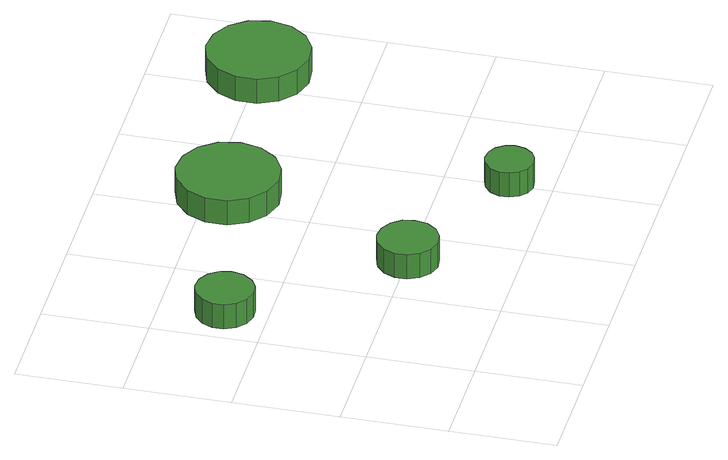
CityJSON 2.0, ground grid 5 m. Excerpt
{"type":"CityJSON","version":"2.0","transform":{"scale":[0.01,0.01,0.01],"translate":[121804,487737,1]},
"CityObjects":{
"tree1":{"type":"SolitaryVegetationObject","attributes":{"function":"something"},"geometry":[{"type":"MultiSurface","lod":"1","boundaries":[[[0,1,2,3,4,5,6,7,8,9,10,11,12,13,14]],[[15,16,17,18,19,20,21,22,23,24,25,26,27,28,29]],[[0,29,28,1]],[[1,28,27,2]],[[2,27,26,3]],[[3,26,25,4]],[[4,25,24,5]],[[5,24,23,6]],[[6,23,22,7]],[[7,22,21,8]],[[8,21,20,9]],[[9,20,19,10]],[[10,19,18,11]],[[11,18,17,12]],[[12,17,16,13]],[[13,16,15,14]],[[14,15,29,0]]]}]},
"tree2":{"type":"SolitaryVegetationObject","attributes":{"function":"something"},"geometry":[{"type":"MultiSurface","lod":"1","boundaries":[[[30,31,32,33,34,35,36,37,38,39,40,41,42,43,44]],[[45,46,47,48,49,50,51,52,53,54,55,56,57,58,59]],[[30,59,58,31]],[[31,58,57,32]],[[32,57,56,33]],[[33,56,55,34]],[[34,55,54,35]],[[35,54,53,36]],[[36,53,52,37]],[[37,52,51,38]],[[38,51,50,39]],[[39,50,49,40]],[[40,49,48,41]],[[41,48,47,42]],[[42,47,46,43]],[[43,46,45,44]],[[44,45,59,30]]]}]},
"tree3":{"type":"SolitaryVegetationObject","attributes":{"function":"something"},"geometry":[{"type":"MultiSurface","lod":"1","boundaries":[[[60,61,62,63,64,65,66,67,68,69,70,71,72,73,74]],[[75,76,77,78,79,80,81,82,83,84,85,86,87,88,89]],[[60,89,88,61]],[[61,88,87,62]],[[62,87,86,63]],[[63,86,85,64]],[[64,85,84,65]],[[65,84,83,66]],[[66,83,82,67]],[[67,82,81,68]],[[68,81,80,69]],[[69,80,79,70]],[[70,79,78,71]],[[71,78,77,72]],[[72,77,76,73]],[[73,76,75,74]],[[74,75,89,60]]]}]},
"tree4":{"type":"SolitaryVegetationObject","attributes":{"function":"something"},"geometry":[{"type":"MultiSurface","lod":"1","boundaries":[[[90,91,92,93,94,95,96,97,98,99,100,101,102,103,104]],[[105,106,107,108,109,110,111,112,113,114,115,116,117,118,119]],[[90,119,118,91]],[[91,118,117,92]],[[92,117,116,93]],[[93,116,115,94]],[[94,115,114,95]],[[95,114,113,96]],[[96,113,112,97]],[[97,112,111,98]],[[98,111,110,99]],[[99,110,109,100]],[[100,109,108,101]],[[101,108,107,102]],[[102,107,106,103]],[[103,106,105,104]],[[104,105,119,90]]]}]},
"tree5":{"type":"SolitaryVegetationObject","attributes":{"function":"something"},"geometry":[{"type":"MultiSurface","lod":"1","boundaries":[[[120,121,122,123,124,125,126,127,128,129,130,131,132,133,134]],[[135,136,137,138,139,140,141,142,143,144,145,146,147,148,149]],[[120,149,148,121]],[[121,148,147,122]],[[122,147,146,123]],[[123,146,145,124]],[[124,145,144,125]],[[125,144,143,126]],[[126,143,142,127]],[[127,142,141,128]],[[128,141,140,129]],[[129,140,139,130]],[[130,139,138,131]],[[131,138,137,132]],[[132,137,136,133]],[[133,136,135,134]],[[134,135,149,120]]]}]}
},
"vertices":[
[337,1200,148],[325,1256,148],[291,1302,148],[242,1330,148],[186,1336,148],[132,1318,148],[89,1280,148],[66,1228,148],[66,1172,148],[89,1120,148],[132,1082,148],[186,1064,148],[242,1070,148],[291,1098,148],[325,1144,148],[325,1144,19],[291,1098,19],[242,1070,19],[186,1064,19],[132,1082,19],[89,1120,19],[66,1172,19],[66,1228,19],[89,1280,19],[132,1318,19],[186,1336,19],[242,1330,19],[291,1302,19],[325,1256,19],[337,1200,19],
[942,500,141],[930,558,141],[895,605,141],[844,635,141],[785,641,141],[729,623,141],[685,583,141],[661,529,141],[661,471,141],[685,417,141],[729,377,141],[785,359,141],[844,365,141],[895,395,141],[930,442,141],[930,442,12],[895,395,12],[844,365,12],[785,359,12],[729,377,12],[685,417,12],[661,471,12],[661,529,12],[685,583,12],[729,623,12],[785,641,12],[844,635,12],[895,605,12],[930,558,12],[942,500,12],
[1340,1400,164],[1319,1498,164],[1261,1578,164],[1174,1628,164],[1075,1639,164],[980,1608,164],[906,1541,164],[865,1450,164],[865,1350,164],[906,1259,164],[980,1192,164],[1075,1161,164],[1174,1172,164],[1261,1222,164],[1319,1302,164],[1319,1302,35],[1261,1222,35],[1174,1172,35],[1075,1161,35],[980,1192,35],[906,1259,35],[865,1350,35],[865,1450,35],[906,1541,35],[980,1608,35],[1075,1639,35],[1174,1628,35],[1261,1578,35],[1319,1498,35],[1340,1400,35],
[1613,200,156],[1603,246,156],[1576,284,156],[1535,307,156],[1488,312,156],[1444,298,156],[1409,266,156],[1390,223,156],[1390,177,156],[1409,134,156],[1444,102,156],[1488,88,156],[1535,93,156],[1576,116,156],[1603,154,156],[1603,154,27],[1576,116,27],[1535,93,27],[1488,88,27],[1444,102,27],[1409,134,27],[1390,177,27],[1390,223,27],[1409,266,27],[1444,298,27],[1488,312,27],[1535,307,27],[1576,284,27],[1603,246,27],[1613,200,27],
[2340,1500,157],[2319,1598,157],[2261,1678,157],[2174,1728,157],[2075,1739,157],[1980,1708,157],[1906,1641,157],[1865,1550,157],[1865,1450,157],[1906,1359,157],[1980,1292,157],[2075,1261,157],[2174,1272,157],[2261,1322,157],[2319,1402,157],[2319,1402,28],[2261,1322,28],[2174,1272,28],[2075,1261,28],[1980,1292,28],[1906,1359,28],[1865,1450,28],[1865,1550,28],[1906,1641,28],[1980,1708,28],[2075,1739,28],[2174,1728,28],[2261,1678,28],[2319,1598,28],[2340,1500,28]
]}
